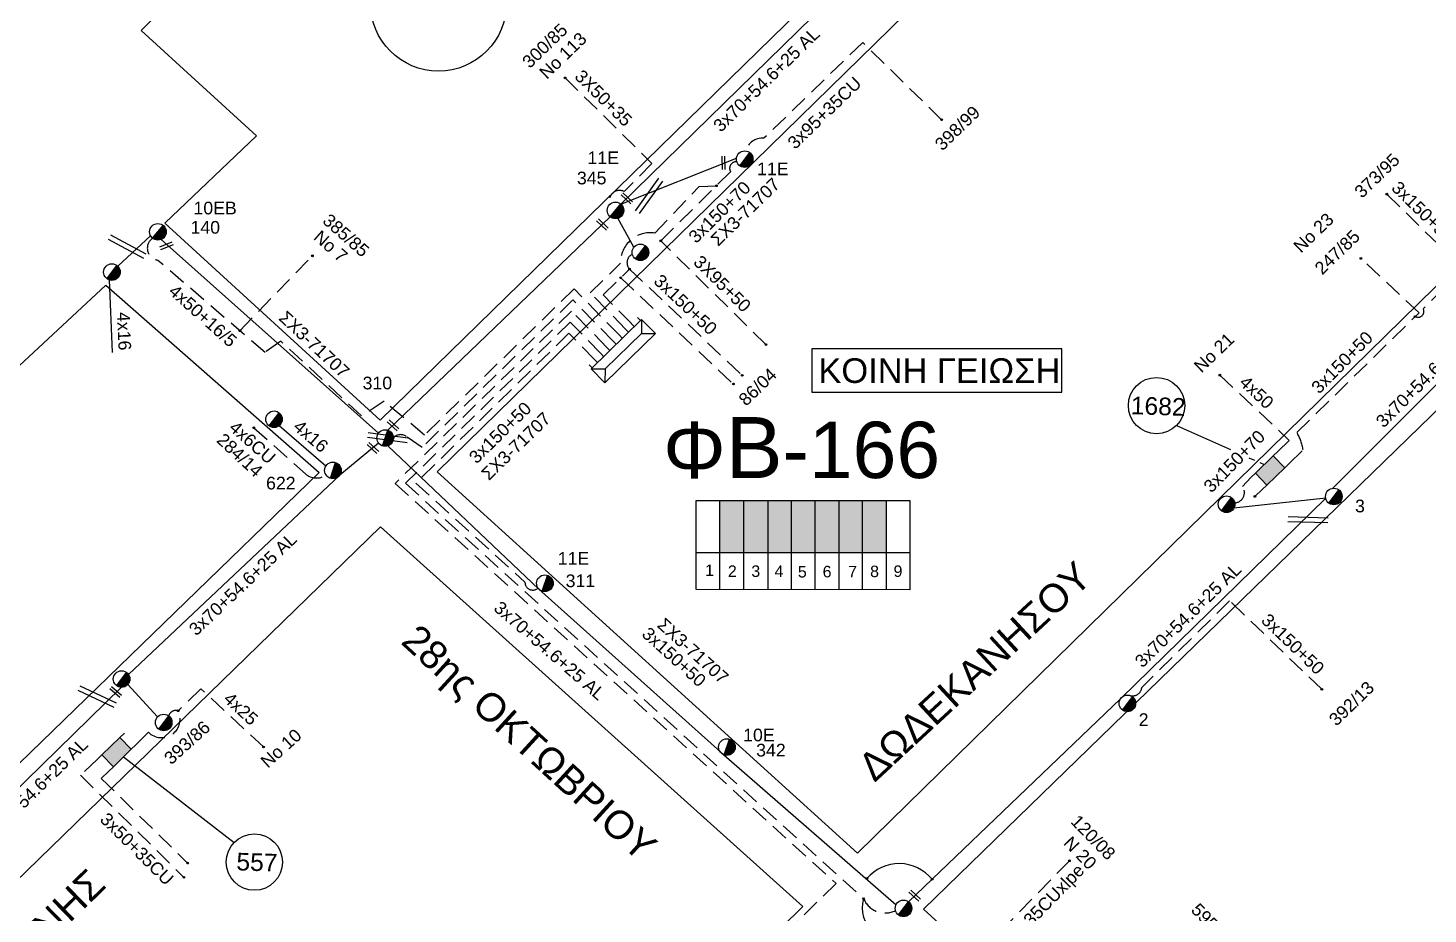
# Model space of a CAD drawing. Header units: millimetres. Extents: x 855 to 3091, y 750 to 2767.
# Drawn here: x 1088.3 to 1287.2, y 1455.3 to 1581.1 of the extents above; entities that cross this region are included whole.
import ezdxf
from ezdxf.enums import TextEntityAlignment as Align

# ---------------------------------------------------------------- set-up
doc = ezdxf.new("R2010")
doc.units = ezdxf.units.MM
doc.linetypes.add('DASHED', pattern=[19.05, 12.7, -6.35])
for name, color, linetype, lineweight in [('3x150+50', 7, 'Continuous', 30), ('3x150+70', 7, 'Continuous', 30), ('3X50+35', 7, 'Continuous', 30), ('3x70+54.6+25 AL', 7, 'SYN_LINE', 30), ('3x95+35', 7, 'Continuous', 30), ('3X95+50', 7, 'Continuous', 30), ('3x95AL+35CU', 7, 'Continuous', 30), ('4x16', 7, 'Continuous', 30), ('4x25', 7, 'Continuous', 30), ('4x50', 7, 'Continuous', 30), ('4x50+16_5', 7, 'Continuous', 30), ('4x50+16AL', 7, 'Continuous', 30), ('4x6CU', 7, 'Continuous', 30), ('Υπόβαθρο ΔΕΗ', 7, 'Continuous', 30)]:
    doc.layers.add(name, color=color, linetype=linetype, lineweight=lineweight)
for name, color, linetype in [('3x50+35CU', 7, 'Continuous'), ('Link Box 4 Διευθύνσεων', 7, 'Continuous'), ('Pillar OTE', 7, 'Continuous'), ('TEXT ΚΑΛΩΔΙΩΝ', 7, 'Continuous'), ('Άγνωστα', 7, 'Continuous'), ('Επιγραφές - Σχήματα', 7, 'Continuous'), ('Καλώδια ΧΤ   3x150AL+50CU', 7, 'DASHED'), ('Μηχανική τομή', 7, 'Continuous'), ('Στύλος ΦΜ', 7, 'Continuous'), ('Στύλος ΦΜ @ 1', 7, 'Continuous'), ('Συνδέσεις', 7, 'Continuous'), ('Τομή', 7, 'Continuous'), ('Υποσταθμός πόλεως', 7, 'Continuous')]:
    doc.layers.add(name, color=color, linetype=linetype)
doc.styles.add('arial', font='arial.ttf')
doc.styles.get("Standard").update_dxf_attribs({"font": 'arial.ttf'})
doc.linetypes.add('SYN_LINE', pattern='A,0.5,-0.0001,["/\\/\\/\\/",Standard,S=0.1,R=0,X=0,Y=-0.05],-0.25', length=0.7501)

# ---------------------------------------------------------------- blocks, each defined once
blk = doc.blocks.new('ΥΠΑΡΧΩΝ ΤΣΙΜΕΝΤΕΝΙΟΣ ΣΤΥΛΟΣ')
at = {"layer": 'Στύλος ΦΜ'}
blk.add_hatch(color=7, dxfattribs=at).paths.add_polyline_path([(-1.29, -2.28, 0.574793), (2.62, 0, 0.268822), (1.3, 2.27)])
at = {"layer": 'Στύλος ΦΜ', "color": 7}
blk.add_line((-1.29, -2.28), (1.3, 2.27), dxfattribs=at)
blk.add_circle((0, 0), 2.62, dxfattribs=at)
at = {"layer": 'Στύλος ΦΜ', "flags": 4}
for tag, p in [('ΑΡΙΘΜΟΣ', (-4.68, 8.05)), ('ΤΥΠΟΣ', (-4.91, 3.03))]:
    blk.add_attdef(tag, p, '', height=4, dxfattribs=at)
blk = doc.blocks.new('LINK BOX 4 ΑΝΑΧΩΡΗΣΕΩΝ')
at = {"layer": 'Link Box 4 Διευθύνσεων', "ltscale": 40}
blk.add_hatch(color=256, dxfattribs=at).paths.add_polyline_path([(-3.54, 0), (-3.54, -4.67), (3.54, -4.67), (3.54, 0)])
for p, q in [((-3.54, 0), (-5.33, 0)), ((5.33, 0), (3.54, 0)), ((-3.54, -4.67), (-5.33, -4.67)), ((5.33, -4.67), (3.54, -4.67))]:
    blk.add_line(p, q, dxfattribs=at)
blk.add_lwpolyline([(-3.54, -4.67), (-3.54, 0), (3.54, 0), (3.54, -4.67)], close=True, dxfattribs=at)
blk = doc.blocks.new('ΤΟΜΗ')
at = {"layer": 'Τομή', "ltscale": 40}
for p, q in [((-5.68, 0), (17.06, 0)), ((-5.68, -2.77), (17.06, -2.77))]:
    blk.add_line(p, q, dxfattribs=at)
blk = doc.blocks.new('ΜΗΧΑΝΙΚΗ ΤΟΜΗ')
at = {"layer": 'Μηχανική τομή', "ltscale": 40}
for p, q in [((-1.89, 0.78), (5.69, 0.78)), ((-1.89, -0.77), (5.69, -0.77))]:
    blk.add_line(p, q, dxfattribs=at)
blk = doc.blocks.new('ΥΠΟΣΤΑΘΜΟΣ ΠΟΛΕΩΣ 9 ΑΝΑΧΩΡΗΣΕΩΝ')
at = {"layer": 'Υποσταθμός πόλεως', "ltscale": 40}
for p, q in [((-9.63, -2.82), (-9.63, -4)), ((-7.12, -2.82), (-7.12, -4)), ((-4.84, -2.82), (-4.84, -4)), ((-2.36, -2.82), (-2.36, -4)), ((0.09, -2.82), (0.09, -4)), ((2.55, -2.82), (2.55, -4)), ((5.02, -2.82), (5.02, -4)), ((7.48, -2.82), (7.48, -4)), ((9.61, -2.82), (9.61, -4))]:
    blk.add_line(p, q, dxfattribs=at)
blk.add_lwpolyline([(-10.02, 2.82), (10.02, 2.82), (10.02, -2.82), (-10.02, -2.82)], close=True, dxfattribs=at)
for points in [[(-7.21, 0), (-10.02, 2.82)], [(-10.02, -2.82), (-7.21, 0)], [(-7.21, 0), (7.21, 0)], [(7.21, 0), (10.02, 2.82)], [(10.02, -2.82), (7.21, 0)]]:
    blk.add_lwpolyline(points, dxfattribs=at)
at = {"layer": 'Υποσταθμός πόλεως', "linetype": 'SYN_LINE', "ltscale": 40, "flags": 1}
for tag, p in [('ΜΕΤΑΣΧΗΜΑΤΙΣΜΟΣ', (10.79, 1.71)), ('ΙΣΧΥΣ', (10.77, -1.08)), ('ΑΡΙΘΜΟΣ', (10.89, -3.8))]:
    blk.add_attdef(tag, p, '', height=1.8, dxfattribs=at)
blk = doc.blocks.new('_ΣΥΝΔΕΣΗ')
at = {"layer": 'Συνδέσεις', "linetype": 'SYN_LINE', "ltscale": 40}
blk.add_hatch(color=256, dxfattribs=at).paths.add_polyline_path([(0.5, -0.01, 1), (-0.5, -0.01, 1)])
at = {"layer": 'Συνδέσεις'}
blk.add_circle((0, -0.01), 0.5, dxfattribs=at)

msp = doc.modelspace()

# ---------------------------------------------------------------- hatches: boundary and pattern name
at = {"layer": 'Καλώδια ΧΤ   3x150AL+50CU', "linetype": 'DASHED', "lineweight": -3, "ltscale": 0.2}
h = msp.add_hatch(color=2, dxfattribs=at)
h.dxf.hatch_style = 1
h.paths.add_polyline_path([(1190.02, 1514.03), (1186.58, 1514.03), (1186.58, 1506.67), (1190.02, 1506.66)])
h = msp.add_hatch(color=30, dxfattribs=at)
h.dxf.hatch_style = 1
h.paths.add_polyline_path([(1190.02, 1506.66), (1193.46, 1506.66), (1193.46, 1514.03), (1190.02, 1514.03)])
h = msp.add_hatch(color=27, dxfattribs=at)
h.dxf.hatch_style = 1
h.paths.add_polyline_path([(1196.76, 1514.03), (1193.46, 1514.03), (1193.46, 1506.66), (1196.76, 1506.66)])
h = msp.add_hatch(color=151, dxfattribs=at)
h.dxf.hatch_style = 1
h.paths.add_polyline_path([(1200.14, 1514.03), (1196.76, 1514.03), (1196.76, 1506.66), (1200.14, 1506.66)])
h = msp.add_hatch(color=1, dxfattribs=at)
h.dxf.hatch_style = 1
h.paths.add_polyline_path([(1200.14, 1506.66), (1203.54, 1506.65), (1203.54, 1514.03), (1200.14, 1514.03)])
h = msp.add_hatch(color=27, dxfattribs=at)
h.dxf.hatch_style = 1
h.paths.add_polyline_path([(1203.54, 1506.65), (1206.94, 1506.65), (1206.94, 1514.03), (1203.54, 1514.03)])
h = msp.add_hatch(color=62, dxfattribs=at)
h.dxf.hatch_style = 1
h.paths.add_polyline_path([(1206.88, 1506.65), (1210.27, 1506.65), (1210.28, 1514.03), (1206.88, 1514.03)])

# ---------------------------------------------------------------- linework, layer by layer
at = {"lineweight": -3, "ltscale": 0.2}
msp.add_circle((1146.64, 1584.67), 9.67, dxfattribs=at)
at = {"layer": '3x150+50', "color": 85, "linetype": 'DASHED', "lineweight": -3, "ltscale": 0.2}
for points in [[(1281.34, 1557.52), (1292.23, 1546.89), (1286.5, 1541.27, -0.74886), (1285.35, 1540.15)], [(1267.46, 1519.31), (1269.43, 1521.21, 0.119905), (1268.54, 1523.68), (1285.91, 1540.7), (1277.65, 1548.41)]]:
    msp.add_lwpolyline(points, format="xyb", dxfattribs=at)
at = {"layer": '3x150+50', "color": 151, "linetype": 'DASHED', "lineweight": -3, "ltscale": 0.2}
msp.add_lwpolyline([(1172.33, 1537.5), (1165.89, 1544.08), (1144.67, 1523.33), (1138.91, 1528.12), (1135.72, 1526.05), (1124.27, 1536.64), (1122, 1535.06), (1106.74, 1548.17, -0.686713), (1106.04, 1551.27, -54.619298)], format="xyb", dxfattribs=at)
at = {"layer": '3x150+50', "color": 6, "linetype": 'DASHED', "lineweight": -3, "ltscale": 0.2}
msp.add_lwpolyline([(1174.03, 1539.16), (1170.04, 1543.24), (1173.77, 1546.89, -0.50533), (1174.17, 1549)], format="xyb", dxfattribs=at)
at = {"layer": '3x150+50', "color": 151, "linetype": 'DASHED', "lineweight": -3, "ltscale": 0.2}
msp.add_lwpolyline([(1118.42, 1538.14), (1128.73, 1548.78)], dxfattribs=at)
at = {"layer": '3x150+50', "color": 6, "linetype": 'DASHED', "lineweight": -3, "ltscale": 0.2}
for points in [[(1172.52, 1545.66), (1188.52, 1530.58)], [(1173.77, 1546.89), (1189.78, 1531.8)]]:
    msp.add_lwpolyline(points, dxfattribs=at)
at = {"layer": '3x150+50', "color": 1, "linetype": 'DASHED', "lineweight": -3, "ltscale": 0.2}
msp.add_lwpolyline([(1171.45, 1536.64), (1165.72, 1542.51), (1144.3, 1521.57), (1142.04, 1523.14, 0.370404), (1140.24, 1522.95, 2.32362)], format="xyb", dxfattribs=at)
at = {"layer": '3x150+50', "color": 2, "linetype": 'DASHED', "lineweight": -3, "ltscale": 0.2}
msp.add_lwpolyline([(1170.57, 1535.78), (1165.54, 1540.93), (1140.5, 1516.46), (1203.1, 1459.67), (1155.83, 1413.18)], dxfattribs=at)
at = {"layer": '3x150+50', "color": 30, "linetype": 'DASHED', "lineweight": -3, "ltscale": 0.2}
msp.add_lwpolyline([(1169.69, 1534.92), (1165.35, 1539.36), (1141.96, 1516.48), (1207.03, 1457.49, 0.43156), (1211.55, 1455.83)], format="xyb", dxfattribs=at)
at = {"layer": '3x150+50', "color": 27, "linetype": 'DASHED', "lineweight": -3, "ltscale": 0.2}
for points in [[(1168.81, 1534.06), (1165.17, 1537.78), (1143.42, 1516.51), (1158.92, 1502.45, 0.657171), (1160.78, 1501.62)], [(1272.1, 1487.24), (1259, 1499.79), (1246.53, 1487.49, -0.469062), (1244.88, 1486.35, -127.893204)]]:
    msp.add_lwpolyline(points, format="xyb", dxfattribs=at)
at = {"layer": '3x150+70', "color": 62, "linetype": 'DASHED', "lineweight": -3, "ltscale": 0.2}
for points in [[(1178.21, 1550.9), (1188.13, 1560.72, -0.624516), (1189.01, 1562.13)], [(1173.22, 1538.37), (1168.18, 1543.52), (1172.5, 1547.74, -0.468276), (1177.39, 1552), (1183.66, 1558.61), (1186.11, 1558.73)]]:
    msp.add_lwpolyline(points, format="xyb", dxfattribs=at)
at = {"layer": '3x150+70', "color": 85, "linetype": 'DASHED', "lineweight": -3, "ltscale": 0.2}
msp.add_lwpolyline([(1262.01, 1517.29), (1260.82, 1516.03, -0.587128), (1259.75, 1513.7)], format="xyb", dxfattribs=at)
msp.add_lwpolyline([(1263.63, 1515.61), (1262.6, 1514.62)], dxfattribs=at)
at = {"layer": '3X50+35', "color": 62, "linetype": 'DASHED', "lineweight": -3, "ltscale": 0.2}
msp.add_lwpolyline([(1164.63, 1574.03), (1176.96, 1561.89), (1173.01, 1557.89, 0.69062), (1170.99, 1556.1, -75.049218)], format="xyb", dxfattribs=at)
at = {"layer": '3x50+35CU', "color": 1, "linetype": 'DASHED', "lineweight": -3, "ltscale": 0.2}
for points in [[(1098.2, 1477.31), (1095.78, 1475.04), (1110.49, 1460.54)], [(1099.83, 1475.63), (1098.75, 1474.58), (1111.01, 1462.57)]]:
    msp.add_lwpolyline(points, dxfattribs=at)
at = {"layer": '3x70+54.6+25 AL', "color": 6, "linetype": 'SYN_LINE', "lineweight": -3, "ltscale": 15}
for points in [[(1172.53, 1556.13), (1201.84, 1584.74), (1238.16, 1619.43), (1269.02, 1651.32)], [(1139.43, 1524.02), (1171.03, 1554.32)]]:
    msp.add_lwpolyline(points, dxfattribs=at)
at = {"layer": '3x70+54.6+25 AL', "color": 85, "linetype": 'SYN_LINE', "lineweight": -3, "ltscale": 15}
for points in [[(1340.23, 1579.65), (1303.37, 1545.47), (1273.67, 1515.78)], [(1272.66, 1514.35), (1259.62, 1512.96)], [(1014.47, 1391.16), (1045.76, 1423.42), (1074.39, 1460.95), (1101.64, 1487.52)]]:
    msp.add_lwpolyline(points, dxfattribs=at)
at = {"layer": '3x70+54.6+25 AL', "color": 62, "linetype": 'SYN_LINE', "lineweight": -3, "ltscale": 15}
msp.add_lwpolyline([(1172.53, 1556.13), (1188.96, 1562.64)], dxfattribs=at)
at = {"layer": '3x70+54.6+25 AL', "color": 6, "linetype": 'SYN_LINE', "lineweight": -3, "ltscale": 6}
msp.add_lwpolyline([(1174.39, 1550), (1172.11, 1554.1)], dxfattribs=at)
at = {"layer": '3x70+54.6+25 AL', "color": 1, "linetype": 'SYN_LINE', "lineweight": -3, "ltscale": 15}
msp.add_lwpolyline([(1138.13, 1522.19), (1132.61, 1517.64), (1102.6, 1489.36)], dxfattribs=at)
at = {"layer": '3x70+54.6+25 AL', "color": 27, "linetype": 'SYN_LINE', "lineweight": -3, "ltscale": 15}
msp.add_lwpolyline([(1213.4, 1457.07), (1243.53, 1485.94), (1272.66, 1514.35)], dxfattribs=at)
at = {"layer": '3x70+54.6+25 AL', "color": 1, "linetype": 'SYN_LINE', "lineweight": -3, "ltscale": 7}
msp.add_lwpolyline([(1102.53, 1487.93), (1106.74, 1483.31)], dxfattribs=at)
at = {"layer": '3x95+35', "color": 62, "linetype": 'DASHED', "lineweight": -3, "ltscale": 0.2}
msp.add_lwpolyline([(1218.09, 1568.09), (1206.9, 1579.06), (1192.85, 1565.46, 0.38862), (1190.31, 1563.66)], format="xyb", dxfattribs=at)
at = {"layer": '3X95+50', "color": 62, "linetype": 'DASHED', "lineweight": -3, "ltscale": 0.2}
msp.add_lwpolyline([(1193.15, 1536.17), (1178.21, 1550.9)], dxfattribs=at)
at = {"layer": '3x95AL+35CU', "color": 173, "linetype": 'DASHED', "lineweight": -3, "ltscale": 0.2}
msp.add_lwpolyline([(1236.25, 1462.9), (1222.25, 1448.53), (1228.72, 1442.5, -0.683623), (1229.91, 1441.17, -54.486373)], format="xyb", dxfattribs=at)
at = {"layer": '4x16', "color": 1, "linetype": 'SYN_LINE', "lineweight": -3, "ltscale": 8}
for points in [[(1099.88, 1545.36), (1100.31, 1535.05)], [(1124.03, 1524.67), (1130.65, 1518.94)]]:
    msp.add_lwpolyline(points, dxfattribs=at)
at = {"layer": '4x25', "color": 1, "linetype": 'DASHED', "lineweight": -3, "ltscale": 0.2}
for points in [[(1121.8, 1479.05), (1112.9, 1487.3), (1109.68, 1484.2, -0.849652), (1105.43, 1481.15), (1103.65, 1479.35)], [(1109.68, 1484.2, 0.41942), (1108.32, 1483.45, -1.760942)]]:
    msp.add_lwpolyline(points, format="xyb", dxfattribs=at)
at = {"layer": '4x50', "color": 85, "linetype": 'DASHED', "lineweight": -3, "ltscale": 0.2}
msp.add_lwpolyline([(1257.63, 1531.83), (1267.48, 1522.58), (1265.84, 1520.99)], dxfattribs=at)
at = {"layer": '4x50+16_5', "color": 1, "linetype": 'Continuous', "lineweight": -3, "ltscale": 0.2}
for points in [[(1105.75, 1551.63), (1101.08, 1547.31)], [(1138.13, 1523.62), (1107.23, 1551.09)]]:
    msp.add_lwpolyline(points, dxfattribs=at)
at = {"layer": '4x50+16AL', "color": 27, "linetype": 'Continuous', "lineweight": -3, "ltscale": 15}
msp.add_lwpolyline([(1139.46, 1521.8), (1160.91, 1501.46), (1187.16, 1477.94), (1211.63, 1456.64)], dxfattribs=at)
at = {"layer": '4x6CU', "color": 1, "linetype": 'DASHED', "lineweight": -3, "ltscale": 0.2}
msp.add_lwpolyline([(1120.4, 1524.37), (1127.75, 1517.83, 0.349749), (1130.67, 1517.67, 1.135453)], format="xyb", dxfattribs=at)
at = {"layer": 'Pillar OTE', "lineweight": -3, "ltscale": 40}
for points in [[(1183.25, 1501.39), (1183.25, 1514.03), (1213.59, 1514.03), (1213.59, 1501.36), (1183.25, 1501.39)], [(1186.58, 1501.39), (1186.58, 1514.03)], [(1190.02, 1501.38), (1190.02, 1514.03)], [(1193.46, 1501.38), (1193.46, 1514.03)], [(1196.76, 1501.38), (1196.76, 1514.03)], [(1200.14, 1501.37), (1200.14, 1514.03)], [(1203.54, 1501.37), (1203.54, 1514.03)], [(1206.88, 1501.37), (1206.88, 1514.03)], [(1210.27, 1501.36), (1210.27, 1514.03)], [(1183.25, 1506.67), (1213.59, 1506.64)]]:
    msp.add_lwpolyline(points, dxfattribs=at)
at = {"layer": 'Επιγραφές - Σχήματα', "color": 190, "lineweight": -3}
msp.add_lwpolyline([(1199.65, 1529.4), (1235.16, 1529.4), (1235.16, 1535.58), (1199.65, 1535.58)], close=True, dxfattribs=at)
at = {"layer": 'Υπόβαθρο ΔΕΗ', "lineweight": -3}
for points in [[(1120.79, 1565.82), (1104.43, 1580.75), (1220.26, 1696.21), (1267.48, 1651.48), (1138.36, 1525.45), (1107.77, 1553.43), (1120.79, 1565.82)], [(1251.47, 1524.7), (1259.12, 1521.29)], [(1261.74, 1520.12), (1262.53, 1519.76)], [(1263.3, 1519.42), (1263.93, 1519.14)], [(1101.91, 1477.65), (1117.64, 1465.51)]]:
    msp.add_lwpolyline(points, dxfattribs=at)
for points in [[(1275.23, 1644.01), (1332.72, 1587.94), (1206.13, 1463.97), (1146.47, 1518.1)], [(1215.51, 1456.04), (1337.98, 1574.98), (1398.37, 1518.13), (1276.49, 1400.32)], [(1069.04, 1545.81), (1085.07, 1531.26), (1099.38, 1544.63), (1129.71, 1518), (1006.64, 1398.77), (960.86, 1440.38)], [(1138.4, 1510.31), (1198.39, 1456.42), (1075.59, 1335.65), (1015.36, 1390.72)]]:
    msp.add_lwpolyline(points, close=True, dxfattribs=at)
for centre in [(1248.63, 1527.51), (1120.49, 1462.71)]:
    msp.add_circle(centre, 4, dxfattribs=at)
for centre, radius, start, end in [((1212.07, 1456.49), 6.01, 38.9736, 139.7126), ((1211.45, 1456.15), 4.62, 163.1749, 228.0628)]:
    msp.add_arc(centre, radius, start, end, dxfattribs=at)

# ---------------------------------------------------------------- block references
at = {"layer": 'Link Box 4 Διευθύνσεων', "lineweight": -3, "xscale": 0.5, "yscale": 0.5, "zscale": 0.5}
for p, rotation in [((1263.93, 1519.14), 43.99999999999999), ((1100.11, 1479.16), 44.18733429913612)]:
    msp.add_blockref('LINK BOX 4 ΑΝΑΧΩΡΗΣΕΩΝ', p, dxfattribs=dict(at, rotation=rotation))
at = {"layer": 'Μηχανική τομή', "lineweight": -3}
for p, xscale, yscale, zscale, rotation in [((1187.09, 1562.44), 0.25, 0.25, 0.4999999999999997, 270.8571969562176), ((1173.04, 1557.27), 0.25, 0.25, 0.4999999999999997, 317.2007951779118), ((1169.57, 1553.54), 0.25, 0.25, 0.4999999999999997, 317.2007951779118), ((1107.59, 1550.03), 0.2499999999999999, 0.2499999999999999, 0.4999999999999997, 22.06611524298721), ((1139.85, 1525.05), 0.25, 0.25, 0.4999999999999997, 317.2007951779118), ((1136.97, 1521.8), 0.25, 0.25, 0.4999999999999997, 317.2007951779118), ((1101.14, 1486.51), 0.25, 0.25, 0.25, 138.6892420062894), ((1213.93, 1458.25), 0.2500000000000038, 0.2500000000000038, 0.4999999999999997, 317.2007951779122)]:
    msp.add_blockref('ΜΗΧΑΝΙΚΗ ΤΟΜΗ', p, dxfattribs=dict(at, xscale=xscale, yscale=yscale, zscale=zscale, rotation=rotation))
at = {"layer": 'Στύλος ΦΜ @ 1', "lineweight": -3, "ltscale": 40}
ref = msp.add_blockref('ΥΠΑΡΧΩΝ ΤΣΙΜΕΝΤΕΝΙΟΣ ΣΤΥΛΟΣ', (1171.78, 1555.23), dxfattribs=dict(at, xscale=0.449999999999818, yscale=0.449999999999818, zscale=0.449999999999818, rotation=350.1455254673131))
ref.add_attrib('ΤΥΠΟΣ', '345', (1166.3, 1558.92), dxfattribs={"layer": 'Στύλος ΦΜ', "height": 1.8, "flags": 4})
ref.add_attrib('ΑΡΙΘΜΟΣ', '11E', (1167.8, 1561.79), dxfattribs={"layer": 'Στύλος ΦΜ', "height": 1.8, "flags": 4})
ref = msp.add_blockref('ΥΠΑΡΧΩΝ ΤΣΙΜΕΝΤΕΝΙΟΣ ΣΤΥΛΟΣ', (1190.13, 1562.5), dxfattribs=dict(at, xscale=0.4499999999998181, yscale=0.4499999999998181, zscale=0.4499999999998181, rotation=352.5021454697022))
ref.add_attrib('ΤΥΠΟΣ', '11E', (1191.89, 1560.22), dxfattribs={"layer": 'Στύλος ΦΜ', "height": 1.8, "flags": 4})
ref = msp.add_blockref('ΥΠΑΡΧΩΝ ΤΣΙΜΕΝΤΕΝΙΟΣ ΣΤΥΛΟΣ', (1106.79, 1552.18), dxfattribs=dict(at, xscale=0.449999999999818, yscale=0.449999999999818, zscale=0.449999999999818, rotation=350.1455254673131))
ref.add_attrib('ΤΥΠΟΣ', '140', (1111.42, 1551.92), dxfattribs={"layer": 'Στύλος ΦΜ', "height": 1.8, "flags": 4})
ref.add_attrib('ΑΡΙΘΜΟΣ', '10EB', (1111.84, 1554.66), dxfattribs={"layer": 'Στύλος ΦΜ', "height": 1.8, "flags": 4})
at = {"layer": 'Στύλος ΦΜ @ 1', "lineweight": -3, "ltscale": 40, "xscale": 0.4499999999998181, "yscale": 0.4499999999998181, "zscale": 0.4499999999998181, "rotation": 352.5021454697022}
for p in [(1175.32, 1549.27), (1100.26, 1546.47), (1123.28, 1525.57), (1258.58, 1513.51), (1101.63, 1488.69), (1107.61, 1482.52), (1212.69, 1456.14)]:
    msp.add_blockref('ΥΠΑΡΧΩΝ ΤΣΙΜΕΝΤΕΝΙΟΣ ΣΤΥΛΟΣ', p, dxfattribs=at)
at = {"layer": 'Στύλος ΦΜ @ 1', "lineweight": -3, "ltscale": 40}
ref = msp.add_blockref('ΥΠΑΡΧΩΝ ΤΣΙΜΕΝΤΕΝΙΟΣ ΣΤΥΛΟΣ', (1139.07, 1522.91), dxfattribs=dict(at, xscale=0.4499999999998182, yscale=0.4499999999998182, zscale=0.4499999999998182, rotation=11.72103235155448))
ref.add_attrib('ΤΥΠΟΣ', '310', (1135.86, 1529.82), dxfattribs={"layer": 'Στύλος ΦΜ', "height": 1.8, "flags": 4})
ref = msp.add_blockref('ΥΠΑΡΧΩΝ ΤΣΙΜΕΝΤΕΝΙΟΣ ΣΤΥΛΟΣ', (1131.65, 1518.32), dxfattribs=dict(at, xscale=0.4499999999998182, yscale=0.4499999999998182, zscale=0.4499999999998182, rotation=11.72103235155448))
ref.add_attrib('ΤΥΠΟΣ', '622', (1122.15, 1515.61), dxfattribs={"layer": 'Στύλος ΦΜ', "height": 1.8, "flags": 4})
ref = msp.add_blockref('ΥΠΑΡΧΩΝ ΤΣΙΜΕΝΤΕΝΙΟΣ ΣΤΥΛΟΣ', (1273.81, 1514.61), dxfattribs=dict(at, xscale=0.4499999999998181, yscale=0.4499999999998181, zscale=0.4499999999998181, rotation=352.5021454697022))
ref.add_attrib('ΤΥΠΟΣ', '3', (1276.82, 1512.36), dxfattribs={"layer": 'Στύλος ΦΜ', "height": 1.8, "flags": 4})
ref = msp.add_blockref('ΥΠΑΡΧΩΝ ΤΣΙΜΕΝΤΕΝΙΟΣ ΣΤΥΛΟΣ', (1161.75, 1502.29), dxfattribs=dict(at, xscale=0.449999999999818, yscale=0.449999999999818, zscale=0.449999999999818, rotation=11.21677734146149))
ref.add_attrib('ΤΥΠΟΣ', '311', (1164.7, 1501.74), dxfattribs={"layer": 'Στύλος ΦΜ', "height": 1.8, "flags": 4})
ref.add_attrib('ΑΡΙΘΜΟΣ', '11E', (1163.58, 1504.92), dxfattribs={"layer": 'Στύλος ΦΜ', "height": 1.8, "flags": 4})
ref = msp.add_blockref('ΥΠΑΡΧΩΝ ΤΣΙΜΕΝΤΕΝΙΟΣ ΣΤΥΛΟΣ', (1244.48, 1485.24), dxfattribs=dict(at, xscale=0.4499999999998181, yscale=0.4499999999998181, zscale=0.4499999999998181, rotation=352.5021454697022))
ref.add_attrib('ΤΥΠΟΣ', '2', (1246.09, 1482.03), dxfattribs={"layer": 'Στύλος ΦΜ', "height": 1.8, "flags": 4})
ref = msp.add_blockref('ΥΠΑΡΧΩΝ ΤΣΙΜΕΝΤΕΝΙΟΣ ΣΤΥΛΟΣ', (1187.6, 1479.03), dxfattribs=dict(at, xscale=0.449999999999818, yscale=0.449999999999818, zscale=0.449999999999818, rotation=11.2167773414615))
ref.add_attrib('ΤΥΠΟΣ', '342', (1191.76, 1477.7), dxfattribs={"layer": 'Στύλος ΦΜ', "height": 1.8, "flags": 4})
ref.add_attrib('ΑΡΙΘΜΟΣ', '10E', (1189.91, 1479.85), dxfattribs={"layer": 'Στύλος ΦΜ', "height": 1.8, "flags": 4})
at = {"layer": 'Συνδέσεις', "lineweight": -3, "xscale": 0.25, "yscale": 0.25, "zscale": 0.25}
for p in [(1164.63, 1574.03), (1218.1, 1568.09), (1186.11, 1558.73), (1281.34, 1557.53), (1178.22, 1550.91), (1128.73, 1548.78), (1173.77, 1546.89), (1277.65, 1548.41), (1172.52, 1545.67), (1285.35, 1540.15), (1118.42, 1538.14), (1193.15, 1536.18), (1189.78, 1531.81), (1257.63, 1531.84), (1188.53, 1530.58), (1120.4, 1524.37), (1262.6, 1514.62), (1272.1, 1487.24), (1109.68, 1484.2), (1121.8, 1479.05), (1111.01, 1462.57), (1236.25, 1462.9), (1110.49, 1460.54), (1207.48, 1460.38), (1216.74, 1460.27), (1207.03, 1457.49)]:
    msp.add_blockref('_ΣΥΝΔΕΣΗ', p, dxfattribs=at)
at = {"layer": 'Τομή', "lineweight": -3}
for p, xscale, yscale, zscale, rotation in [((1175.44, 1556.33), 0.2499999999999999, 0.2499999999999999, 0.2499999999999999, 54.29459153691259), ((1101.32, 1551.08), 0.2499999999999975, 0.2499999999999975, 0.2499999999999975, 331.4153057642799), ((1138.06, 1523.52), 0.2499999999999999, 0.2499999999999999, 0.2499999999999999, 352.334076960614), ((1271.54, 1510.89), 0.2499999999999999, 0.2499999999999999, 0.2499999999999999, 178.3269169816764), ((1099.31, 1485.24), 0.2499999999999998, 0.2499999999999998, 0.2499999999999998, 154.6125627688257)]:
    msp.add_blockref('ΤΟΜΗ', p, dxfattribs=dict(at, xscale=xscale, yscale=yscale, zscale=zscale, rotation=rotation))
at = {"layer": 'Υποσταθμός πόλεως', "lineweight": -3, "xscale": 0.4999999999999999, "yscale": 0.4999999999999999, "zscale": 0.4999999999999999, "rotation": 224.3591722498767}
msp.add_blockref('ΥΠΟΣΤΑΘΜΟΣ ΠΟΛΕΩΣ 9 ΑΝΑΧΩΡΗΣΕΩΝ', (1172.88, 1535.24), dxfattribs=at)

# ---------------------------------------------------------------- texts
at = {"lineweight": -3, "ltscale": 40, "char_height": 4, "width": 150.9822, "attachment_point": 1, "style": 'arial'}
for s, insert, rotation in [('ΔΩΔEKANHΣOY', (1205.86, 1476.87), 42.7688), ('28ης OKTΩBPIOY', (1143.84, 1496.78), 317.5046)]:
    msp.add_mtext(s, dxfattribs=dict(at, insert=insert, rotation=rotation))
at = {"lineweight": -3, "ltscale": 30, "char_height": 1.63, "width": 11.2573, "attachment_point": 1}
for s, insert in [('1', (1184.5, 1504.95)), ('2', (1187.74, 1504.82)), ('3', (1191.07, 1504.82)), ('4', (1194.37, 1504.82)), ('5', (1197.68, 1504.74)), ('6', (1201.2, 1504.76)), ('7', (1204.82, 1504.76)), ('8', (1207.94, 1504.79)), ('9', (1211.27, 1504.82))]:
    msp.add_mtext(s, dxfattribs=dict(at, insert=insert))
at = {"layer": 'TEXT ΚΑΛΩΔΙΩΝ', "linetype": 'Continuous', "lineweight": -3, "ltscale": 0.2}
for s, rotation, p in [('3x70+54.6+25 AL', 44.3113, (1193.21, 1573.8)), ('3X50+35', 315.4596, (1170.09, 1571.18)), ('3x95+35CU', 44.0508, (1201.46, 1569.08)), ('3x150+70', 44.7183, (1186.55, 1554.99)), ('3x150+50', 315.5207, (1286.45, 1555.02)), ('3X95+50', 315.4009, (1186.95, 1544.82)), ('3x150+50', 316.6985, (1181.73, 1541.86)), ('4x50+16/5', 318.3692, (1113.18, 1540.27)), ('4x16', 272.4262, (1101.99, 1538.08)), ('3x150+50', 45.4052, (1274.97, 1533.65)), ('3x70+54.6+25 AL', 44.9947, (1287.25, 1531.9)), ('4x50', 316.7846, (1262.84, 1529.41)), ('3x150+50', 44.3592, (1155.39, 1523.68)), ('4x6CU', 318.3245, (1120.22, 1522.29)), ('4x16', 319.1072, (1128.52, 1523.17)), ('3x150+70', 45.4854, (1259.66, 1519.61)), ('3x70+54.6+25 AL', 43.3015, (1118.84, 1502.19)), ('3x70+54.6+25 AL', 44.2882, (1253.09, 1497.77)), ('3x70+54.6+25 AL', 319.046, (1162.43, 1492.73)), ('3x150+50', 316.2244, (1267.99, 1493.67)), ('3x150+50', 317.8028, (1180.1, 1491.83)), ('4x25', 317.1612, (1118.58, 1484.49)), ('3x70+54.6+25 AL', 44.2708, (1089.27, 1472.94)), ('3x50+35CU', 315.4139, (1103.81, 1464.58)), ('3x95AL+35CUxlpe', 45.7581, (1230.54, 1454.46))]:
    msp.add_text(s, height=1.8, rotation=rotation, dxfattribs=at).set_placement(p, align=Align.MIDDLE_CENTER)
at = {"layer": 'Άγνωστα', "lineweight": -3, "ltscale": 40, "char_height": 1.8, "width": 12.7137, "attachment_point": 1, "style": 'arial'}
for s, insert, rotation in [('300/85', (1158.35, 1576.58), 44.0714), ('No 113', (1160.77, 1575.04), 44.0714), ('398/99', (1216.95, 1564.88), 44.0714), ('373/95', (1276.55, 1558.14), 44.0714), ('ΣΧ3-71707', (1185.11, 1551.34), 44.0714), ('385/85', (1131.23, 1554.91), 318.4686), ('No 23', (1267.88, 1550.37), 44.0714), ('No 7', (1129.94, 1552.56), 318.4686), ('247/85', (1270.9, 1547.27), 44.0714), ('ΣΧ3-71707', (1125.06, 1541.11), 317.025), ('No 21', (1253.75, 1533.35), 44.0714), ('86/04', (1189.08, 1528.63), 44.0714), ('ΣΧ3-71707', (1152.54, 1518.08), 44.0714), ('284/14', (1116.22, 1523.76), 317.025), ('ΣΧ3-71707', (1178.77, 1497.53), 318), ('392/13', (1272.92, 1483.21), 44.0714), ('393/86', (1107.47, 1477.77), 42.0958), ('No 10', (1121.19, 1477.29), 42.0958), ('120/08', (1237.59, 1469.61), 314.282), ('N 20', (1236.57, 1466.55), 314.282), ('595/88', (1254.69, 1457.05), 314.282)]:
    msp.add_mtext(s, dxfattribs=dict(at, insert=insert, rotation=rotation))
at = {"layer": 'Άγνωστα', "lineweight": -3, "char_height": 2.5, "width": 13.4112, "attachment_point": 1, "rotation": 358.1643}
for s, insert in [('1682', (1245.02, 1528.8)), ('557', (1117.99, 1464.04))]:
    msp.add_mtext(s, dxfattribs=dict(at, insert=insert))
at = {"layer": 'Επιγραφές - Σχήματα', "color": 190, "lineweight": -3, "insert": (1200.6, 1534.23), "char_height": 3.5, "width": 35.1311, "attachment_point": 1}
msp.add_mtext('KOINH ΓΕΙΩΣΗ', dxfattribs=at)
at = {"layer": 'Υπόβαθρο ΔΕΗ', "lineweight": -3}
msp.add_text('ΦΛΩΡΙΝΗΣ', height=4, rotation=44.1873, dxfattribs=at).set_placement((1087.75, 1450.48), align=Align.MIDDLE_CENTER)
at = {"layer": 'Υπόβαθρο ΔΕΗ', "lineweight": -3, "insert": (1178.53, 1525.89), "char_height": 8, "width": 84.6573, "attachment_point": 1}
msp.add_mtext('Φ{\\H1.0833x;B}-166', dxfattribs=at)

doc.saveas('drawing.dxf')
